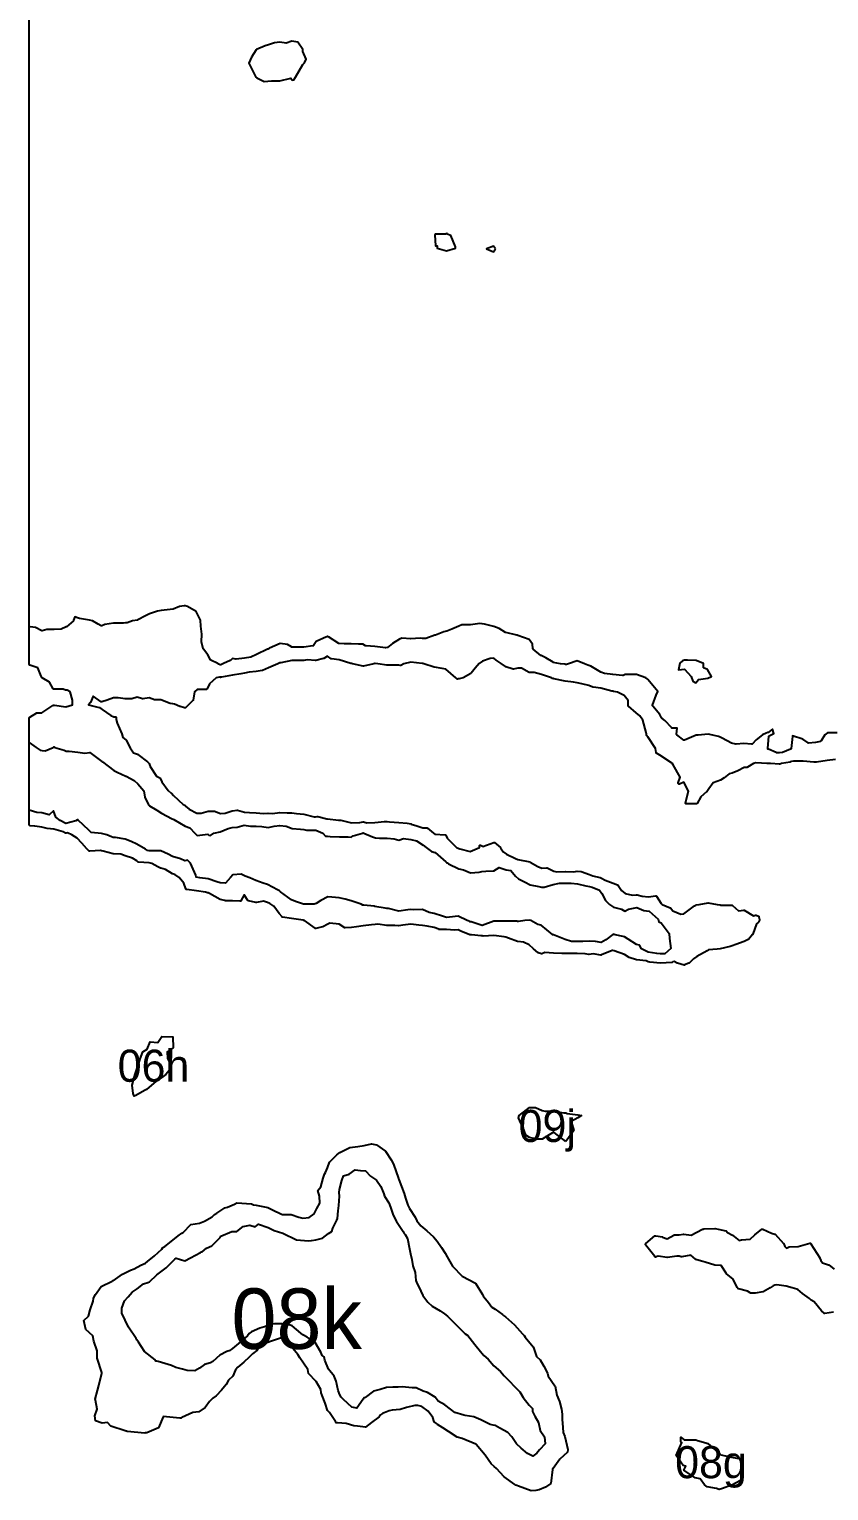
# Model space of a CAD drawing. Header units: millimetres. Extents: x 0 to 500, y 0 to 700.
# Drawn here: x 125 to 187.3, y 377 to 490.9 of the extents above; entities that cross this region are included whole.
import ezdxf
from ezdxf.enums import TextEntityAlignment as Align

# ---------------------------------------------------------------- set-up
doc = ezdxf.new("R2010")
doc.units = ezdxf.units.MM
doc.layers.add('CORTE', color=1, linetype='Continuous')
doc.layers.add('GRABADO', color=5, linetype='Continuous')

msp = doc.modelspace()

# ---------------------------------------------------------------- linework, layer by layer
at = {"layer": 'CORTE'}
for points in [[(187.81, 434.01), (187.15, 433.94), (186.33, 433.81), (186.33, 433.81), (186.22, 433.8), (186.22, 433.8), (186.13, 433.8), (186.12, 433.8), (185.28, 433.88), (184.53, 433.88), (184.38, 433.85), (184.28, 433.82), (184.28, 433.81), (184.27, 433.81), (183.6, 433.69), (183.46, 433.63), (183.45, 433.63), (183.44, 433.63), (183.44, 433.63), (183.43, 433.63), (182.74, 433.69), (182.51, 433.7), (182.51, 433.7), (182.5, 433.7), (182.49, 433.7), (182.49, 433.7), (181.59, 433.75), (181.42, 433.69), (180.94, 433.4), (180.93, 433.4), (180.93, 433.4), (180.92, 433.4), (180.91, 433.39), (180.68, 433.38), (180.2, 433.11), (180.2, 433.11), (180.19, 433.11), (179.75, 432.94), (179.75, 432.94), (179.52, 432.88), (179.12, 432.59), (178.85, 432.39), (178.84, 432.39), (178.83, 432.39), (178.83, 432.39), (178.26, 432.18), (177.94, 431.73), (177.77, 431.49), (177.77, 431.49), (177.77, 431.49), (177.76, 431.48), (177.32, 431.11), (177.02, 430.59), (177.01, 430.58), (177.01, 430.57), (177, 430.57), (176.99, 430.56), (176.98, 430.56), (176.97, 430.55), (176.97, 430.55), (176.96, 430.55), (176.18, 430.55), (176.17, 430.55), (176.17, 430.55), (176.16, 430.56), (176.15, 430.56), (176.15, 430.56), (176.14, 430.57), (176.13, 430.57), (176.13, 430.58), (176.13, 430.58), (176.12, 430.59), (176.12, 430.6), (176.12, 430.61), (176.12, 430.61), (176.11, 430.62), (176.11, 430.63), (176.12, 430.64), (176.12, 430.64), (176.34, 431.53), (175.99, 432.23), (175.65, 432.09), (175.64, 432.09), (175.63, 432.09), (175.62, 432.09), (175.61, 432.09), (175.61, 432.09), (175.6, 432.09), (175.59, 432.1), (175.58, 432.1), (175.58, 432.1), (175.57, 432.11), (175.56, 432.11), (175.56, 432.12), (175.56, 432.12), (175.55, 432.13), (175.55, 432.14), (175.55, 432.15), (175.55, 432.15), (175.54, 432.16), (175.54, 432.17), (175.54, 432.17), (175.55, 432.18), (175.55, 432.19), (175.71, 432.64), (175.15, 433.58), (175.07, 433.71), (175.07, 433.71), (175.06, 433.72), (175.06, 433.72), (175.02, 433.74), (175.02, 433.75), (174.13, 434.35), (173.87, 434.49), (173.86, 434.49), (173.86, 434.49), (173.85, 434.5), (173.84, 434.51), (173.84, 434.52), (173.84, 434.52), (173.83, 434.53), (173.83, 434.54), (173.83, 434.54), (173.79, 434.85), (173.19, 435.78), (173.12, 435.83), (173.12, 435.84), (173.11, 435.84), (173.11, 435.85), (173.1, 435.85), (173.1, 435.86), (173.1, 435.87), (173.1, 435.88), (173.09, 435.88), (173.08, 435.97), (173.05, 436.12), (172.8, 437.07), (172.57, 437.41), (172.27, 437.63), (172.27, 437.63), (171.67, 438.15), (171.66, 438.16), (171.66, 438.16), (171.65, 438.17), (171.65, 438.18), (171.65, 438.18), (171.64, 438.19), (171.64, 438.2), (171.64, 438.2), (171.64, 438.21), (171.66, 438.6), (171.34, 438.98), (170.83, 439.25), (170.51, 439.31), (170.46, 439.32), (170.38, 439.33), (170.38, 439.33), (169.53, 439.56), (168.92, 439.63), (168.92, 439.63), (168.91, 439.63), (168.91, 439.63), (168.59, 439.76), (168.05, 439.9), (167.67, 439.98), (167.4, 440.02), (166.75, 440.11), (166.75, 440.11), (165.87, 440.3), (165.82, 440.31), (165.78, 440.31), (165.77, 440.31), (165.67, 440.36), (164.89, 440.62), (164.32, 440.77), (163.98, 440.77), (163.97, 440.77), (163.96, 440.78), (163.95, 440.78), (163.95, 440.78), (163.33, 441.12), (163.06, 441.12), (162.72, 441.05), (162.72, 441.05), (162.71, 441.05), (162.7, 441.05), (162.69, 441.05), (162.11, 441.23), (162.1, 441.23), (162.09, 441.23), (162.09, 441.24), (162.09, 441.24), (161.76, 441.48), (161.37, 441.74), (161.37, 441.74), (161.18, 441.91), (160.89, 441.87), (160.31, 441.67), (160.04, 441.49), (159.73, 441.11), (159.41, 440.73), (159.4, 440.72), (159.4, 440.72), (159.39, 440.71), (158.81, 440.37), (158.8, 440.36), (158.8, 440.36), (158.79, 440.36), (158.5, 440.29), (158.49, 440.29), (158.43, 440.28), (158.36, 440.27), (158.35, 440.27), (158.35, 440.27), (158.34, 440.27), (158.33, 440.28), (158.33, 440.28), (158.32, 440.28), (158.31, 440.28), (158.31, 440.29), (158.3, 440.3), (158.3, 440.3), (158.23, 440.38), (157.46, 441.04), (157.17, 441.09), (156.56, 441.19), (156.55, 441.19), (155.74, 441.47), (155.65, 441.49), (155.64, 441.49), (155.63, 441.49), (155.61, 441.49), (154.72, 441.58), (154.17, 441.47), (153.94, 441.34), (153.94, 441.34), (153.94, 441.33), (153.93, 441.33), (153.92, 441.33), (153.91, 441.33), (153.9, 441.33), (153.78, 441.35), (153.7, 441.36), (152.86, 441.36), (152.86, 441.36), (152.16, 441.47), (151.94, 441.48), (151.94, 441.48), (151.93, 441.48), (151.93, 441.48), (151.84, 441.47), (151.03, 441.28), (151.02, 441.27), (151.01, 441.27), (151, 441.28), (150.19, 441.47), (150.09, 441.48), (150.08, 441.48), (150.07, 441.48), (150.07, 441.48), (150.06, 441.49), (150.05, 441.49), (149.14, 441.76), (148.54, 441.85), (148.53, 441.85), (148.52, 441.86), (148.51, 441.86), (148.51, 441.86), (148.23, 442.06), (147.94, 441.87), (147.93, 441.87), (147.93, 441.87), (147.92, 441.87), (147.32, 441.73), (147.32, 441.73), (147.31, 441.73), (147.31, 441.73), (146.64, 441.77), (146.39, 441.73), (146.39, 441.73), (146.38, 441.73), (145.46, 441.73), (144.6, 441.53), (144.59, 441.53), (144.58, 441.53), (144.57, 441.53), (144.54, 441.54), (144.51, 441.53), (144.36, 441.47), (143.63, 441.14), (143.16, 440.93), (143.15, 440.93), (143.14, 440.93), (143.14, 440.93), (142.68, 440.87), (142.13, 440.81), (141.77, 440.72), (141.76, 440.72), (141.49, 440.68), (140.84, 440.57), (139.98, 440.43), (139.92, 440.41), (139.92, 440.41), (139.91, 440.41), (139.9, 440.4), (139.89, 440.4), (139.89, 440.4), (139.88, 440.41), (139.87, 440.41), (139.87, 440.41), (139.82, 440.43), (139.55, 440.36), (139.03, 439.9), (138.85, 439.51), (138.84, 439.51), (138.84, 439.5), (138.84, 439.5), (138.83, 439.49), (138.83, 439.49), (138.82, 439.48), (138.81, 439.48), (138.8, 439.48), (138.8, 439.47), (138.79, 439.47), (138.78, 439.47), (138.07, 439.47), (137.88, 439.28), (137.76, 438.62), (137.76, 438.62), (137.76, 438.61), (137.75, 438.6), (137.75, 438.59), (137.75, 438.59), (137.74, 438.59), (137.31, 438.15), (137.3, 438.15), (137.16, 438.04), (137.16, 438.04), (137.15, 438.04), (137.14, 438.03), (137.14, 438.03), (137.13, 438.03), (137.12, 438.03), (137.11, 438.03), (137.1, 438.03), (137.1, 438.03), (136.75, 438.14), (136.74, 438.14), (136.32, 438.31), (136.18, 438.33), (135.99, 438.37), (135.98, 438.37), (135.97, 438.37), (135.25, 438.66), (134.77, 438.66), (134.77, 438.66), (134.76, 438.66), (134.75, 438.66), (134.33, 438.81), (133.86, 438.73), (133.85, 438.72), (133.84, 438.72), (133.84, 438.72), (133.83, 438.73), (133.82, 438.73), (133.41, 438.86), (133, 438.73), (133, 438.73), (132.99, 438.72), (132.48, 438.72), (131.92, 438.81), (131.57, 438.81), (131.07, 438.64), (130.66, 438.49), (130.65, 438.49), (130.64, 438.49), (130.64, 438.49), (130.63, 438.49), (130.62, 438.49), (130.62, 438.49), (130.61, 438.49), (130.6, 438.5), (130.6, 438.5), (130.59, 438.5), (129.97, 438.93), (129.77, 438.45), (129.77, 438.45), (129.77, 438.44), (129.77, 438.44), (129.62, 438.26), (129.72, 438.25), (129.72, 438.25), (130.46, 438.05), (130.47, 438.05), (130.48, 438.05), (130.68, 437.91), (131.36, 437.44), (131.58, 437.34), (131.7, 437.34), (131.71, 437.34), (131.71, 437.34), (131.72, 437.34), (131.73, 437.33), (131.74, 437.33), (131.75, 437.32), (131.75, 437.32), (131.76, 437.31), (131.76, 437.31), (131.77, 437.3), (131.77, 437.29), (131.77, 437.29), (131.77, 437.28), (131.77, 437.27), (131.77, 437.27), (131.77, 437.11), (131.86, 436.84), (132.21, 436.01), (132.21, 436.01), (132.29, 435.72), (132.53, 435.55), (132.53, 435.54), (132.54, 435.54), (132.55, 435.53), (132.55, 435.53), (132.55, 435.52), (132.87, 434.91), (133.11, 434.52), (133.44, 434.41), (133.44, 434.41), (133.45, 434.41), (133.46, 434.4), (134.22, 433.82), (134.22, 433.82), (134.23, 433.81), (134.32, 433.72), (134.32, 433.72), (134.32, 433.71), (134.33, 433.7), (134.33, 433.7), (134.33, 433.69), (134.41, 433.45), (134.9, 432.71), (135.18, 432.57), (135.18, 432.57), (135.19, 432.56), (135.19, 432.56), (135.2, 432.55), (135.2, 432.55), (135.21, 432.54), (135.21, 432.54), (135.33, 432.27), (135.82, 431.59), (136.06, 431.38), (136.07, 431.38), (136.24, 431.19), (136.99, 430.49), (137.11, 430.44), (137.11, 430.44), (137.12, 430.44), (137.12, 430.43), (137.13, 430.42), (137.17, 430.36), (137.45, 430.14), (138.06, 429.83), (138.4, 429.83), (138.95, 429.98), (138.96, 429.98), (138.96, 429.98), (138.97, 429.98), (139.41, 429.98), (139.42, 429.98), (139.42, 429.98), (139.43, 429.97), (139.43, 429.97), (139.91, 429.8), (140.25, 429.83), (140.8, 430), (140.81, 430), (141.19, 430.05), (141.19, 430.05), (141.2, 430.05), (141.21, 430.05), (141.21, 430.05), (141.76, 429.91), (142.15, 429.87), (142.68, 429.84), (143.25, 429.81), (143.6, 429.83), (143.6, 429.83), (143.95, 429.81), (144.52, 429.89), (144.53, 429.89), (144.53, 429.89), (145.08, 429.84), (145.46, 429.84), (145.46, 429.84), (145.81, 429.81), (146.39, 429.75), (146.4, 429.75), (147.19, 429.55), (147.3, 429.54), (147.44, 429.57), (147.45, 429.57), (147.46, 429.57), (147.46, 429.57), (147.47, 429.57), (148.17, 429.39), (148.24, 429.38), (149.08, 429.28), (149.16, 429.28), (149.26, 429.28), (149.27, 429.27), (150.09, 429.06), (150.75, 429.09), (151, 429.14), (151, 429.15), (151.01, 429.15), (151.02, 429.15), (151.02, 429.15), (151.03, 429.14), (151.29, 429.07), (151.93, 429.1), (152.68, 429.18), (152.68, 429.18), (152.87, 429.18), (152.87, 429.18), (153.07, 429.15), (153.8, 429.11), (153.8, 429.11), (154.43, 429.04), (154.44, 429.04), (154.74, 428.99), (154.74, 428.98), (155.19, 428.85), (155.66, 428.67), (155.98, 428.67), (155.99, 428.67), (156, 428.67), (156, 428.66), (156.01, 428.66), (156.02, 428.65), (156.49, 428.26), (156.6, 428.2), (157.39, 428.14), (157.39, 428.14), (157.4, 428.14), (157.41, 428.13), (157.42, 428.13), (157.42, 428.13), (157.43, 428.12), (157.44, 428.11), (157.44, 428.11), (157.45, 428.1), (157.56, 427.89), (158.27, 427.16), (158.41, 427.11), (158.41, 427.1), (158.42, 427.1), (158.46, 427.07), (158.55, 427.04), (159.34, 426.83), (160.06, 427.14), (160.06, 427.26), (160.06, 427.27), (160.06, 427.27), (160.07, 427.28), (160.07, 427.29), (160.07, 427.3), (160.07, 427.3), (160.08, 427.31), (160.08, 427.31), (160.09, 427.32), (160.1, 427.32), (160.1, 427.33), (160.11, 427.33), (160.12, 427.33), (160.13, 427.33), (160.13, 427.33), (160.14, 427.33), (160.15, 427.33), (160.15, 427.33), (160.16, 427.33), (160.31, 427.26), (160.31, 427.26), (160.34, 427.24), (161.18, 427.54), (161.19, 427.54), (161.2, 427.54), (161.21, 427.54), (161.21, 427.54), (161.22, 427.54), (161.23, 427.54), (161.24, 427.54), (161.24, 427.53), (161.25, 427.53), (161.25, 427.53), (161.7, 427.15), (161.7, 427.14), (161.7, 427.14), (161.71, 427.13), (161.91, 426.81), (162.17, 426.62), (162.88, 426.29), (163.07, 426.22), (163.19, 426.2), (163.19, 426.2), (163.87, 426.06), (163.87, 426.06), (164, 426.03), (164.01, 426.02), (164.01, 426.02), (164.02, 426.02), (164.62, 425.66), (164.92, 425.53), (165.31, 425.57), (165.31, 425.57), (165.32, 425.57), (165.33, 425.57), (165.34, 425.56), (165.34, 425.56), (165.86, 425.32), (166.1, 425.26), (166.76, 425.29), (166.76, 425.29), (167.42, 425.26), (167.68, 425.3), (167.68, 425.3), (167.69, 425.3), (167.69, 425.3), (167.97, 425.27), (167.98, 425.27), (167.98, 425.27), (168.63, 425.05), (168.64, 425.05), (168.91, 424.94), (169.45, 424.82), (169.46, 424.82), (169.57, 424.77), (169.58, 424.77), (169.85, 424.6), (170.49, 424.37), (170.83, 424.23), (170.84, 424.22), (170.84, 424.22), (170.85, 424.22), (170.85, 424.21), (170.86, 424.21), (170.86, 424.2), (171.12, 423.81), (171.43, 423.57), (171.99, 423.43), (172.31, 423.46), (172.31, 423.46), (172.33, 423.46), (172.33, 423.46), (172.34, 423.46), (172.73, 423.36), (173.24, 423.31), (173.79, 423.38), (173.8, 423.39), (173.8, 423.39), (173.81, 423.38), (173.82, 423.38), (173.82, 423.38), (173.83, 423.38), (173.84, 423.38), (173.84, 423.37), (173.85, 423.37), (173.85, 423.36), (173.86, 423.36), (173.86, 423.35), (174.23, 422.78), (174.31, 422.71), (174.91, 422.46), (174.92, 422.46), (174.93, 422.45), (174.93, 422.45), (174.94, 422.44), (174.94, 422.44), (175.14, 422.21), (175.75, 421.95), (175.99, 421.99), (176.83, 422.61), (176.83, 422.61), (176.91, 422.67), (176.91, 422.67), (176.94, 422.69), (176.95, 422.69), (176.95, 422.69), (176.96, 422.69), (176.96, 422.69), (177.17, 422.72), (177.87, 422.84), (177.87, 422.84), (177.88, 422.84), (177.89, 422.84), (178.58, 422.72), (178.79, 422.69), (178.79, 422.69), (178.8, 422.69), (178.81, 422.69), (178.84, 422.67), (178.88, 422.65), (179.73, 422.65), (179.74, 422.65), (179.75, 422.65), (179.75, 422.65), (179.76, 422.65), (179.77, 422.64), (179.77, 422.64), (179.78, 422.63), (180.25, 422.21), (180.65, 422.27), (180.65, 422.27), (180.66, 422.27), (180.67, 422.27), (180.68, 422.27), (180.68, 422.27), (180.69, 422.26), (180.69, 422.26), (181.41, 421.83), (181.56, 421.88), (181.56, 421.89), (181.57, 421.89), (181.58, 421.89), (181.58, 421.89), (181.59, 421.89), (181.6, 421.89), (181.6, 421.89), (181.61, 421.88), (181.79, 421.81), (181.79, 421.81), (181.8, 421.81), (181.8, 421.8), (181.81, 421.8), (181.82, 421.79), (181.82, 421.78), (181.82, 421.78), (181.83, 421.77), (181.83, 421.76), (181.89, 421.55), (181.89, 421.55), (181.89, 421.54), (181.89, 421.53), (181.89, 421.53), (181.89, 421.52), (181.89, 421.51), (181.88, 421.5), (181.88, 421.5), (181.79, 421.33), (181.78, 421.32), (181.78, 421.32), (181.77, 421.31), (181.77, 421.31), (181.65, 421.21), (181.36, 420.4), (181.35, 420.39), (181.35, 420.38), (181.35, 420.38), (181.34, 420.38), (181.03, 419.99), (181.02, 419.99), (181.02, 419.99), (181.01, 419.98), (181.01, 419.98), (180.69, 419.83), (180.68, 419.82), (180.05, 419.6), (179.76, 419.49), (179.59, 419.43), (179.59, 419.43), (178.82, 419.26), (178.81, 419.26), (178.58, 419.24), (177.92, 419.19), (177.91, 419.19), (177.8, 419.11), (177.8, 419.11), (176.99, 418.67), (176.73, 418.47), (176.39, 418.14), (176.39, 418.14), (176.38, 418.13), (176.37, 418.13), (176.05, 418), (176.05, 417.99), (176.04, 417.99), (176.04, 417.99), (176.02, 417.99), (176.02, 417.99), (176.01, 417.99), (176.01, 417.99), (175.5, 418.13), (175.49, 418.13), (175.48, 418.13), (175.48, 418.13), (175.23, 418.28), (175.14, 418.24), (175.09, 418.2), (175.09, 418.2), (175.09, 418.2), (175.08, 418.19), (175.07, 418.19), (175.07, 418.19), (175.06, 418.19), (175.05, 418.19), (174.18, 418.13), (174.17, 418.13), (174.16, 418.13), (173.33, 418.23), (173.33, 418.23), (173.23, 418.25), (173.23, 418.25), (173.22, 418.25), (173.22, 418.25), (173.05, 418.33), (172.31, 418.4), (172.31, 418.4), (172.3, 418.4), (171.73, 418.57), (171.73, 418.57), (171.72, 418.57), (171.72, 418.57), (171.36, 418.81), (170.56, 419.1), (170.45, 419.13), (170.4, 419.14), (169.57, 418.78), (169.56, 418.78), (169.56, 418.77), (169.55, 418.77), (169.55, 418.77), (169.54, 418.77), (169.53, 418.77), (168.92, 418.86), (168.62, 418.82), (168.62, 418.82), (168.61, 418.82), (168.6, 418.82), (168.3, 418.87), (167.69, 418.9), (166.48, 418.9), (165.83, 418.93), (165.15, 418.96), (164.93, 418.88), (164.92, 418.88), (164.92, 418.88), (164.91, 418.88), (164.9, 418.88), (164.89, 418.88), (164.89, 418.88), (164.65, 418.95), (164.64, 418.95), (164.63, 418.96), (164.63, 418.96), (164.62, 418.96), (164.62, 418.97), (164.29, 419.26), (163.94, 419.58), (163.49, 419.78), (163.05, 419.84), (163.04, 419.84), (163.03, 419.84), (162.32, 420.1), (162.11, 420.16), (162.11, 420.16), (161.99, 420.2), (161.2, 420.3), (160.36, 420.25), (160.36, 420.25), (160.35, 420.25), (160.27, 420.26), (160.2, 420.26), (160.2, 420.26), (159.46, 420.35), (159.34, 420.36), (159.34, 420.36), (159.33, 420.36), (159.32, 420.36), (158.63, 420.63), (158.63, 420.63), (158.41, 420.73), (158.13, 420.7), (158.12, 420.7), (157.49, 420.77), (156.92, 420.77), (156.91, 420.77), (156.9, 420.78), (156.55, 420.92), (155.99, 421.03), (155.64, 421.08), (155.34, 421.1), (154.72, 421.17), (154.1, 421.1), (153.8, 421.05), (153.8, 421.05), (153.79, 421.05), (153.79, 421.05), (153.48, 421.08), (152.86, 421.08), (152.86, 421.08), (152.16, 421.19), (151.95, 421.15), (151.95, 421.15), (151.67, 421.13), (151.02, 421.04), (150.5, 420.97), (150.09, 420.92), (150.09, 420.92), (149.61, 420.89), (149.61, 420.89), (149.6, 420.89), (149.6, 420.89), (149.59, 420.89), (149.57, 420.9), (149.57, 420.9), (149.13, 421.18), (148.41, 421.26), (148.27, 421.19), (147.86, 420.98), (147.85, 420.98), (147.85, 420.98), (147.32, 420.85), (147.31, 420.85), (147.31, 420.85), (147.31, 420.85), (147.3, 420.85), (147.29, 420.85), (147.29, 420.85), (147.28, 420.85), (147.27, 420.86), (147.27, 420.86), (146.43, 421.46), (146.38, 421.47), (146.38, 421.47), (146.37, 421.47), (146.37, 421.47), (146.36, 421.48), (146.35, 421.48), (146.34, 421.48), (145.44, 421.62), (144.73, 421.72), (144.72, 421.73), (144.71, 421.73), (144.71, 421.73), (144.7, 421.74), (144.7, 421.74), (144.69, 421.75), (144.47, 422.01), (144.47, 422.01), (144.04, 422.59), (143.73, 422.78), (143.57, 422.87), (143.25, 422.98), (142.69, 422.87), (142.68, 422.87), (142.68, 422.87), (142.67, 422.87), (142.66, 422.87), (142.08, 422.99), (142.07, 422.99), (142.07, 422.99), (142.06, 423), (142.05, 423), (142.05, 423), (142.04, 423.01), (142.04, 423.02), (142.03, 423.02), (141.75, 423.47), (141.49, 423), (141.49, 422.99), (141.48, 422.99), (141.48, 422.98), (141.47, 422.98), (141.47, 422.97), (141.46, 422.97), (141.45, 422.96), (141.44, 422.96), (141.43, 422.96), (141.43, 422.96), (141.42, 422.96), (140.82, 423), (140.26, 423), (140.25, 423.01), (140.24, 423.01), (139.88, 423.11), (139.87, 423.11), (139.86, 423.11), (139.04, 423.57), (138.95, 423.61), (138.9, 423.62), (138.89, 423.62), (138.72, 423.68), (138.03, 423.78), (137.27, 423.88), (137.25, 423.88), (137.24, 423.89), (137.23, 423.89), (137.23, 423.9), (137.22, 423.9), (137.22, 423.91), (137.21, 423.91), (137.21, 423.92), (137.21, 423.92), (137.05, 424.37), (136.68, 424.81), (136.35, 425.04), (136.16, 425.11), (136.16, 425.11), (136.15, 425.11), (135.62, 425.45), (135.25, 425.53), (135.24, 425.53), (135.23, 425.54), (135.01, 425.65), (134.54, 425.91), (134.33, 425.95), (133.5, 426.02), (133.49, 426.02), (133.49, 426.02), (133.48, 426.02), (133.47, 426.03), (133.46, 426.03), (133.37, 426.1), (133.05, 426.31), (132.46, 426.49), (132.46, 426.49), (132.14, 426.62), (131.55, 426.67), (131.55, 426.67), (131.54, 426.67), (130.75, 426.86), (130.62, 426.9), (130.54, 426.91), (129.71, 426.86), (129.7, 426.86), (129.7, 426.86), (129.69, 426.86), (129.68, 426.86), (129.67, 426.86), (129.67, 426.87), (129.66, 426.87), (129.66, 426.87), (129.48, 427.04), (129.48, 427.04), (129.1, 427.5), (128.73, 427.88), (128.31, 428.14), (127.99, 428.29), (127.87, 428.26), (127.87, 428.26), (127.86, 428.26), (127.85, 428.26), (127.84, 428.26), (127.83, 428.26), (127.82, 428.26), (127.82, 428.26), (127.64, 428.36), (126.91, 428.58), (126.4, 428.62), (126.4, 428.62), (126.39, 428.62), (125.99, 428.74), (125.43, 428.8), (125.06, 428.85), (125.06, 428.85), (125.05, 428.86), (125.04, 428.86), (125.04, 428.86), (125.03, 428.86), (125.03, 428.87), (125.02, 428.87), (125.02, 428.88), (125.01, 428.89), (125.01, 428.89), (125.01, 428.9), (125, 428.91), (125, 428.91), (125, 428.92), (125, 428.92), (125, 430.04), (125, 432.56), (125, 434.22), (125, 435.76), (125, 436.13), (125, 436.26), (125, 436.5), (125, 437.13), (125, 437.24), (125, 437.24), (125, 437.25), (125, 437.26), (125, 437.26), (125.01, 437.27), (125.01, 437.28), (125.01, 437.28), (125.02, 437.29), (125.03, 437.29), (125.03, 437.3), (125.04, 437.3), (125.58, 437.63), (125.58, 437.63), (125.59, 437.63), (125.6, 437.63), (125.61, 437.64), (125.98, 437.64), (126.83, 438.2), (126.83, 438.2), (126.84, 438.21), (126.9, 438.23), (126.91, 438.23), (126.95, 438.24), (126.95, 438.24), (126.96, 438.24), (126.97, 438.24), (126.97, 438.24), (127.85, 438.11), (128.36, 438.26), (128.36, 438.62), (128.18, 439.27), (127.96, 439.4), (127.85, 439.4), (127.85, 439.4), (127.84, 439.4), (127.83, 439.4), (127.83, 439.4), (127.65, 439.48), (126.93, 439.48), (126.92, 439.48), (126.91, 439.48), (126.91, 439.48), (126.9, 439.48), (126.89, 439.48), (126.89, 439.49), (126.88, 439.49), (126.88, 439.5), (126.87, 439.5), (126.86, 439.51), (126.86, 439.51), (126.58, 440.03), (126.01, 440.37), (126, 440.37), (126, 440.38), (125.99, 440.38), (125.99, 440.39), (125.98, 440.39), (125.98, 440.4), (125.93, 440.49), (125.66, 441.14), (125.05, 441.35), (125.04, 441.36), (125.03, 441.36), (125.03, 441.37), (125.02, 441.37), (125.01, 441.38), (125.01, 441.38), (125.01, 441.39), (125, 441.4), (125, 441.4), (125, 441.41), (125, 441.42), (125, 441.42), (125, 441.55), (125, 442.72), (125, 443.77), (125, 450.97), (125, 455.8), (125, 457.03), (125, 460.18), (125, 464.5), (125, 469.27), (125, 470.79), (125, 475.99), (125, 475.99), (125, 475.99), (125, 476.39), (125, 479.76), (125, 481.24), (125, 481.99), (125, 482.73), (125, 483.47), (125, 484.1), (125, 484.83), (125, 487.33), (125, 488.05), (125, 489.3), (125, 489.93), (125, 490.63), (125, 491.33)], [(187.65, 390.96), (186.96, 390.86), (186.96, 390.86), (186.95, 390.86), (186.94, 390.86), (186.94, 390.86), (186.93, 390.86), (186.92, 390.87), (186.92, 390.87), (186.91, 390.87), (186.91, 390.88), (186.7, 391.06), (186.7, 391.07), (186.13, 391.75), (185.91, 391.89), (185.9, 391.89), (185.9, 391.89), (185.78, 392.01), (185.22, 392.42), (185.22, 392.42), (184.86, 392.71), (184.79, 392.74), (184.43, 392.84), (183.96, 392.98), (183.24, 393.08), (183.07, 393.06), (182.95, 393.01), (182.71, 392.85), (182.71, 392.85), (182.16, 392.53), (182.15, 392.53), (182.15, 392.53), (182.14, 392.53), (182.13, 392.53), (181.55, 392.43), (181.55, 392.43), (181.54, 392.43), (181.19, 392.44), (181.18, 392.44), (181.18, 392.44), (181.17, 392.45), (181.17, 392.45), (181.16, 392.45), (180.95, 392.59), (180.25, 392.78), (180.24, 392.78), (180.23, 392.78), (180.23, 392.78), (180.22, 392.79), (180.22, 392.79), (180.21, 392.8), (180.15, 392.87), (180.15, 392.87), (180.15, 392.88), (179.82, 393.52), (179.29, 393.97), (179.29, 393.98), (179.28, 393.98), (179.28, 393.98), (179.28, 393.99), (178.9, 394.59), (178.41, 394.61), (178.41, 394.62), (178.4, 394.62), (178.39, 394.62), (177.65, 394.85), (177.65, 394.85), (177.65, 394.85), (177.47, 394.91), (177.36, 394.93), (177.36, 394.93), (176.91, 395.07), (176.91, 395.07), (176.9, 395.07), (176.9, 395.07), (176.89, 395.08), (176.89, 395.08), (176.54, 395.4), (175.82, 395.27), (175.81, 395.27), (175.81, 395.27), (175.8, 395.27), (175.8, 395.27), (175.79, 395.27), (175.63, 395.32), (175.43, 395.32), (174.72, 395.21), (174.71, 395.21), (174.7, 395.21), (174.7, 395.21), (174, 395.32), (173.8, 395.26), (173.8, 395.25), (173.79, 395.25), (173.78, 395.25), (173.78, 395.25), (173.77, 395.26), (173.76, 395.26), (173.75, 395.26), (173.75, 395.26), (173.74, 395.27), (173.73, 395.27), (173.73, 395.28), (173.72, 395.28), (173.01, 396.21), (173.01, 396.21), (173.01, 396.22), (173, 396.23), (173, 396.23), (173, 396.24), (173, 396.24), (173, 396.26), (173, 396.27), (173.01, 396.28), (173.01, 396.28), (173.01, 396.29), (173.02, 396.3), (173.02, 396.3), (173.03, 396.31), (173.74, 396.89), (173.74, 396.9), (173.75, 396.9), (173.75, 396.9), (173.76, 396.9), (173.77, 396.9), (173.78, 396.91), (173.78, 396.91), (173.79, 396.91), (173.8, 396.91), (174.32, 396.81), (174.33, 396.8), (174.33, 396.8), (174.7, 396.67), (175.21, 396.96), (175.22, 396.96), (175.22, 396.96), (175.23, 396.97), (175.24, 396.97), (175.24, 396.97), (175.63, 396.97), (175.96, 397.03), (175.96, 397.03), (175.97, 397.03), (175.97, 397.03), (175.98, 397.03), (176.55, 396.95), (177.45, 397.42), (177.45, 397.42), (177.45, 397.42), (177.46, 397.43), (177.47, 397.43), (177.47, 397.43), (177.48, 397.43), (177.48, 397.43), (177.54, 397.44), (178.41, 397.48), (178.42, 397.48), (178.43, 397.47), (178.65, 397.43), (179.25, 397.3), (179.25, 397.3), (179.26, 397.29), (179.27, 397.29), (179.27, 397.29), (179.28, 397.28), (179.28, 397.28), (179.39, 397.16), (179.79, 396.94), (179.79, 396.94), (180.29, 396.54), (180.47, 396.58), (180.47, 396.58), (181.16, 396.63), (181.51, 396.98), (181.51, 396.98), (182.07, 397.42), (182.08, 397.42), (182.09, 397.43), (182.09, 397.43), (182.1, 397.43), (182.11, 397.43), (182.12, 397.43), (182.12, 397.43), (182.13, 397.43), (182.14, 397.43), (182.15, 397.43), (182.15, 397.43), (182.81, 397.11), (183.07, 397.04), (183.08, 397.04), (183.08, 397.04), (183.08, 397.04), (183.09, 397.03), (183.1, 397.03), (183.1, 397.02), (183.76, 396.3), (183.77, 396.3), (183.77, 396.29), (183.77, 396.28), (183.78, 396.28), (183.86, 396.07), (183.99, 395.94), (184.18, 396.04), (184.18, 396.04), (184.19, 396.04), (184.2, 396.04), (184.2, 396.04), (184.89, 396.08), (185.81, 396.32), (185.81, 396.32), (185.82, 396.32), (185.83, 396.32), (185.83, 396.32), (185.84, 396.32), (185.85, 396.32), (185.86, 396.31), (185.87, 396.31), (185.87, 396.3), (185.88, 396.3), (185.88, 396.29), (185.89, 396.29), (186.57, 395.18), (186.57, 395.17), (186.65, 394.98), (186.8, 394.79), (187.25, 394.65), (187.25, 394.64), (187.26, 394.64), (187.27, 394.63), (187.7, 394.3)]]:
    msp.add_lwpolyline(points, dxfattribs=at)
for points in [[(135.63, 409.46), (135.32, 409.24), (134.86, 408.91), (134.33, 408.47), (134.14, 408.31), (133.97, 408.23), (133.31, 407.82), (133.18, 407.77), (133.09, 407.98), (133.03, 408.64), (133.18, 409.24), (133.27, 409.58), (133.43, 410.05), (133.5, 410.24), (133.65, 410.68), (133.85, 411.24), (134.18, 411.44), (134.43, 412.01), (135.01, 411.96), (135.33, 412.42), (136.19, 412.41), (136.2, 411.55), (135.74, 411.23), (135.78, 410.72), (135.89, 410.48), (135.91, 409.79), (135.63, 409.46)], [(166.79, 404.26), (165.9, 404.94), (165.84, 405), (165.83, 404.98), (164.95, 404.42), (164.51, 404.42), (163.97, 404.55), (163.67, 404.75), (163.54, 405.1), (163.12, 406.08), (163.15, 406.28), (163.97, 406.91), (164.44, 406.91), (164.95, 406.66), (165.19, 406.62), (165.86, 406.62), (166.64, 406.48), (166.79, 406.47), (166.9, 406.44), (167.72, 406.33), (168.02, 406.28), (167.74, 406.08), (167.2, 405.8), (167.41, 405.11), (166.79, 404.26)], [(165.62, 377.61), (165.21, 377.32), (164.73, 377.11), (164.47, 377.07), (164.09, 377.04), (163.1, 377.39), (162.97, 377.44), (162.91, 377.47), (162.82, 377.54), (161.98, 378.13), (161.4, 378.78), (161.22, 378.94), (160.99, 379.14), (160.5, 379.82), (159.8, 380.65), (159.8, 380.66), (159.78, 380.66), (158.71, 381.11), (158.34, 381.21), (157.66, 381.66), (157.22, 381.95), (156.81, 382.2), (156.71, 382.29), (156.54, 382.4), (156.43, 382.74), (156.08, 383.25), (155.57, 383.6), (155.28, 383.69), (155.04, 383.69), (154.38, 383.53), (153.9, 383.37), (153.27, 383.32), (153.04, 383.26), (152.52, 383.07), (152.37, 382.97), (152.26, 382.8), (151.65, 382.37), (151.18, 381.99), (150.57, 382.07), (150.28, 382.1), (149.69, 382.28), (149, 382.34), (148.92, 382.33), (148.86, 382.45), (148.38, 383.15), (148.24, 383.29), (148.06, 383.86), (147.82, 384.46), (147.75, 384.66), (147.71, 384.92), (147.36, 385.55), (146.75, 386.17), (146.7, 386.48), (146.36, 386.98), (146.07, 387.4), (145.92, 387.66), (145.39, 388.28), (144.78, 388.89), (144.56, 388.93), (143.94, 388.73), (143.44, 388.53), (142.99, 388.41), (142.74, 387.96), (142.4, 387.7), (142.14, 387.44), (141.71, 387.07), (141.24, 386.66), (141.06, 386.45), (140.86, 385.97), (140.53, 385.65), (140.34, 385.32), (139.98, 384.88), (139.55, 384.45), (139.29, 384.25), (139.05, 384), (138.7, 383.54), (138.22, 383.18), (137.75, 383.13), (136.89, 382.76), (136.83, 382.69), (136.74, 382.7), (135.44, 382.82), (135.43, 382.81), (135.06, 381.94), (134.17, 381.56), (134.08, 381.55), (134.06, 381.55), (134.01, 381.54), (132.62, 381.66), (132.58, 381.68), (132.56, 381.68), (132.47, 381.72), (131.36, 382.08), (131.09, 382.36), (130.67, 382.32), (130.16, 382.49), (130.12, 382.88), (130.3, 383.41), (130.15, 384.1), (130.14, 384.17), (130.31, 384.85), (130.41, 385.23), (130.65, 386.2), (130.66, 386.24), (130.66, 386.25), (130.28, 387.38), (130.28, 387.7), (130.28, 387.94), (130.03, 388.69), (129.95, 389.12), (129.41, 389.61), (129.26, 390.3), (129.62, 390.65), (129.74, 391.14), (129.98, 391.82), (130.01, 392.03), (130.05, 392.16), (130.16, 392.32), (130.61, 392.95), (131.47, 393.37), (131.51, 393.41), (131.55, 393.4), (131.55, 393.4), (132.27, 393.92), (132.88, 394.23), (133.18, 394.34), (133.68, 394.61), (134.06, 394.76), (134.22, 394.91), (134.76, 395.34), (135.34, 395.86), (135.41, 395.99), (135.55, 396.08), (136.18, 396.56), (136.6, 396.89), (136.89, 397.11), (136.93, 397.13), (136.98, 397.16), (137.6, 397.78), (138.27, 397.88), (138.64, 398.05), (139.25, 398.38), (139.42, 398.55), (139.61, 398.67), (140.23, 399.08), (140.44, 399.14), (140.98, 399.36), (141.18, 399.46), (142.3, 399.39), (142.47, 399.32), (142.67, 399.3), (143.59, 399.1), (143.95, 398.93), (144.65, 398.58), (144.72, 398.56), (145.39, 398.56), (145.99, 398.35), (146.32, 398.27), (146.8, 398.34), (147.19, 398.62), (147.39, 399.04), (147.64, 399.44), (147.61, 399.99), (147.49, 400.44), (147.7, 400.71), (147.9, 401.38), (148.01, 401.7), (148.07, 401.83), (148.22, 402.21), (148.4, 402.64), (148.96, 403.21), (149.08, 403.31), (149.18, 403.38), (149.62, 403.61), (149.96, 403.77), (150.6, 403.85), (151.1, 403.95), (151.67, 404.07), (152.06, 403.99), (152.75, 403.5), (153.19, 402.82), (153.36, 402.49), (153.76, 401.36), (153.77, 401.33), (153.78, 401.32), (153.78, 401.3), (154.21, 400.19), (154.32, 399.84), (154.5, 399.28), (154.61, 399.04), (155.05, 398.36), (155.2, 398.06), (155.51, 397.68), (155.96, 397.28), (156.49, 396.81), (156.77, 396.49), (157.1, 395.98), (157.41, 395.56), (157.54, 395.27), (157.96, 394.54), (158.73, 393.77), (158.73, 393.76), (158.73, 393.76), (159.77, 393.22), (160.3, 392.32), (160.36, 392.22), (160.4, 392.16), (160.76, 391.72), (161.04, 391.35), (161.3, 391.18), (161.85, 390.78), (161.95, 390.7), (162.09, 390.59), (162.79, 389.96), (163.42, 389.26), (163.56, 389.14), (163.63, 389.01), (164.24, 388.25), (164.27, 388.2), (164.52, 387.5), (164.79, 387.23), (165.09, 386.75), (165.36, 386.19), (165.43, 385.98), (165.95, 385.22), (165.96, 385.19), (166.09, 384.48), (166.31, 383.99), (166.45, 383.39), (166.5, 383), (166.52, 382.61), (166.55, 381.97), (166.59, 381.57), (166.72, 381.26), (166.95, 380.26), (166.92, 380.06), (166.32, 379.51), (165.8, 378.78), (165.77, 378.75), (165.76, 378.74), (165.76, 378.7), (165.62, 377.61)], [(178.86, 379.85), (179.69, 379.67), (180.4, 379.52), (180.57, 378.68), (180.4, 377.84), (179.73, 377.49), (179.7, 377.49), (179, 377.23), (178.75, 377.15), (178.52, 377.23), (177.8, 377.36), (177.59, 377.51), (177.25, 377.97), (176.87, 378.04), (175.99, 378.65), (176.15, 378.97), (175.93, 379.02), (175.4, 379.78), (175.83, 380.81), (175.76, 380.86), (175.76, 381.22), (176.01, 381.02), (176.02, 381.01), (176.91, 381.01), (177.06, 380.97), (177.69, 380.78), (177.86, 380.73), (178.66, 380.01), (178.8, 379.93), (178.85, 379.86), (178.86, 379.85)]]:
    msp.add_lwpolyline(points, close=True, dxfattribs=at)
at = {"layer": 'GRABADO'}
msp.add_lwpolyline([(187.93, 436.08), (187.17, 436.08), (186.98, 435.93), (186.68, 435.45), (186.68, 435.45), (186.68, 435.45), (186.67, 435.44), (186.66, 435.43), (186.66, 435.43), (186.65, 435.43), (186.64, 435.43), (186.64, 435.42), (186.23, 435.34), (186.23, 435.34), (185.7, 435.29), (185.69, 435.29), (185.67, 435.29), (185.67, 435.29), (185.66, 435.3), (185.66, 435.3), (185.25, 435.58), (184.45, 435.85), (184.44, 435.81), (184.35, 434.86), (184.35, 434.86), (184.35, 434.85), (184.34, 434.85), (184.34, 434.84), (184.34, 434.83), (184.33, 434.82), (184.32, 434.81), (184.31, 434.81), (184.31, 434.81), (184.3, 434.8), (183.66, 434.56), (183.65, 434.56), (183.65, 434.56), (183.45, 434.52), (183.44, 434.52), (183.43, 434.52), (183.21, 434.53), (183.2, 434.53), (183.2, 434.53), (183.19, 434.54), (183.18, 434.54), (182.57, 434.8), (182.56, 434.81), (182.56, 434.81), (182.55, 434.82), (182.54, 434.82), (182.54, 434.83), (182.53, 434.83), (182.53, 434.84), (182.53, 434.85), (182.52, 434.85), (182.52, 434.86), (182.52, 434.87), (182.52, 434.87), (182.52, 434.88), (182.61, 435.79), (182.61, 435.79), (182.61, 435.8), (182.61, 435.81), (182.61, 435.82), (182.62, 435.82), (182.62, 435.83), (182.63, 435.83), (182.63, 435.84), (182.64, 435.84), (182.64, 435.84), (182.99, 436.02), (182.9, 436.37), (182.55, 436.11), (182.55, 436.11), (182.54, 436.1), (182.53, 436.1), (182.53, 436.1), (182.4, 436.07), (182.12, 435.92), (181.63, 435.53), (181.31, 435.21), (181.31, 435.2), (181.3, 435.2), (181.29, 435.2), (181.29, 435.19), (181.27, 435.19), (181.26, 435.19), (181.25, 435.19), (180.66, 435.25), (180.06, 435.19), (180.05, 435.19), (180.04, 435.19), (179.71, 435.28), (179.7, 435.28), (179.7, 435.28), (178.98, 435.66), (178.77, 435.76), (178.77, 435.76), (178.69, 435.81), (178.25, 435.91), (177.87, 435.99), (177.1, 435.91), (176.97, 435.9), (176.96, 435.9), (176.96, 435.9), (176.05, 435.51), (176.05, 435.5), (176.04, 435.5), (176.03, 435.5), (176.03, 435.5), (176.02, 435.5), (176.01, 435.5), (176, 435.5), (176, 435.51), (175.99, 435.51), (175.99, 435.51), (175.98, 435.51), (175.45, 435.93), (175.44, 435.93), (175.44, 435.94), (175.43, 435.94), (175.43, 435.95), (175.43, 435.96), (175.42, 435.96), (175.42, 435.97), (175.42, 435.98), (175.42, 435.99), (175.42, 435.99), (175.46, 436.45), (175.09, 436.45), (175.08, 436.45), (175.08, 436.45), (175.07, 436.45), (175.06, 436.45), (175.06, 436.46), (175.05, 436.46), (175.04, 436.47), (174.5, 437.04), (174.28, 437.23), (174.27, 437.23), (174.27, 437.23), (174.27, 437.24), (174.26, 437.24), (174.11, 437.51), (173.56, 438.16), (173.56, 438.17), (173.56, 438.17), (173.55, 438.18), (173.55, 438.19), (173.55, 438.19), (173.55, 438.2), (173.55, 438.21), (173.55, 438.21), (173.55, 438.22), (173.55, 438.23), (173.55, 438.23), (173.83, 439.03), (173.84, 439.03), (173.95, 439.31), (173.19, 440.23), (173.18, 440.23), (173.13, 440.3), (173.03, 440.36), (172.31, 440.64), (171.63, 440.64), (171.41, 440.64), (171.26, 440.56), (171.25, 440.56), (171.25, 440.56), (171.24, 440.56), (171.23, 440.56), (171.23, 440.56), (171.22, 440.56), (170.46, 440.62), (170.46, 440.62), (169.82, 440.7), (169.81, 440.7), (169.8, 440.7), (169.8, 440.7), (169.51, 440.82), (169.51, 440.82), (168.75, 441.28), (168.59, 441.34), (168.5, 441.36), (168.5, 441.36), (168.5, 441.36), (168.25, 441.47), (167.69, 441.7), (167, 441.47), (166.84, 441.41), (166.83, 441.41), (166.82, 441.41), (166.82, 441.41), (166.81, 441.41), (166.76, 441.41), (166.76, 441.41), (166.71, 441.42), (166.71, 441.42), (166.39, 441.47), (165.82, 441.57), (165.81, 441.57), (165.81, 441.58), (165.8, 441.58), (165.8, 441.58), (165.24, 441.92), (164.87, 442.1), (164.87, 442.11), (164.86, 442.11), (164.25, 442.6), (164.25, 442.6), (164.25, 442.61), (164.24, 442.61), (164.24, 442.62), (164.24, 442.62), (164.23, 442.63), (164.23, 442.64), (164.23, 442.64), (164.23, 442.65), (164.21, 442.99), (163.94, 443.36), (163.06, 443.66), (163.05, 443.66), (163.04, 443.67), (163.04, 443.67), (163.04, 443.67), (163.03, 443.68), (162.99, 443.69), (162.11, 443.91), (162.1, 443.91), (162.1, 443.91), (162.09, 443.91), (161.61, 444.22), (161.18, 444.36), (160.47, 444.55), (160.27, 444.57), (160.27, 444.57), (160.1, 444.6), (159.36, 444.5), (159.35, 444.5), (158.69, 444.5), (158.45, 444.4), (157.92, 444.17), (157.52, 444), (157.52, 444), (157.51, 444), (157.29, 443.96), (156.64, 443.7), (156.64, 443.7), (156.6, 443.68), (155.89, 443.42), (155.89, 443.42), (155.88, 443.42), (155.88, 443.42), (155.87, 443.42), (155.64, 443.42), (155.64, 443.42), (155.44, 443.45), (154.72, 443.41), (154.72, 443.41), (154.01, 443.45), (153.83, 443.37), (153.29, 443.05), (152.91, 442.73), (152.91, 442.73), (152.9, 442.73), (152.9, 442.72), (152.89, 442.72), (152.88, 442.72), (152.87, 442.72), (152.76, 442.71), (152.75, 442.71), (152.75, 442.71), (151.93, 442.82), (151.24, 442.85), (151.23, 442.85), (151.22, 442.85), (151.21, 442.86), (151.2, 442.86), (150.99, 443), (150.68, 442.98), (150.68, 442.98), (150.08, 443.02), (149.52, 443.02), (149.15, 443.04), (149.15, 443.04), (149.14, 443.04), (149.13, 443.04), (149.13, 443.05), (149.12, 443.05), (148.31, 443.56), (148.23, 443.61), (148.16, 443.57), (148.16, 443.57), (147.36, 443.21), (147.14, 442.88), (147.14, 442.88), (147.13, 442.87), (147.13, 442.87), (147.12, 442.87), (147.11, 442.86), (147.11, 442.86), (147.1, 442.86), (147.09, 442.85), (146.39, 442.75), (146.39, 442.75), (146.38, 442.75), (145.59, 442.75), (145.59, 442.75), (145.45, 442.76), (145.44, 442.76), (145.43, 442.76), (145.43, 442.76), (145.42, 442.77), (145.42, 442.77), (145.11, 442.97), (144.54, 443.05), (143.72, 442.68), (143.65, 442.63), (143.64, 442.63), (143.63, 442.62), (143.63, 442.62), (143.62, 442.62), (143.6, 442.61), (143.55, 442.59), (142.71, 442.19), (142.27, 441.99), (142.27, 441.99), (142.26, 441.99), (141.76, 441.9), (141.76, 441.9), (141.12, 441.82), (141.12, 441.82), (141.11, 441.82), (141.1, 441.82), (140.84, 441.88), (140.68, 441.72), (140.67, 441.72), (140.66, 441.71), (140.66, 441.71), (140.13, 441.48), (140.13, 441.48), (139.92, 441.39), (139.92, 441.39), (139.91, 441.39), (139.9, 441.39), (139.9, 441.39), (139.89, 441.39), (139.87, 441.39), (139.87, 441.39), (139.69, 441.47), (139.68, 441.48), (139.15, 441.74), (139.15, 441.74), (139.14, 441.74), (139.13, 441.75), (139.13, 441.75), (139.13, 441.76), (139.12, 441.76), (138.91, 442.16), (138.57, 442.61), (138.57, 442.61), (138.57, 442.62), (138.57, 442.63), (138.56, 442.63), (138.41, 443.16), (138.41, 443.16), (138.41, 443.17), (138.41, 443.18), (138.44, 443.76), (138.36, 444.4), (138.33, 444.86), (138.21, 445.13), (137.99, 445.53), (137.33, 445.92), (137.15, 445.97), (137.12, 445.97), (137.08, 445.97), (136.71, 445.92), (136.22, 445.72), (136.21, 445.72), (136.2, 445.72), (136.2, 445.72), (135.5, 445.65), (135.28, 445.6), (135.28, 445.6), (134.99, 445.57), (134.37, 445.35), (134.06, 445.19), (133.45, 444.88), (133.44, 444.88), (133.43, 444.87), (133.43, 444.87), (133.04, 444.81), (132.63, 444.66), (132.62, 444.66), (132.5, 444.64), (132.34, 444.62), (132.34, 444.62), (131.57, 444.62), (130.9, 444.51), (130.66, 444.41), (130.65, 444.41), (130.65, 444.41), (130.64, 444.41), (130.63, 444.41), (130.62, 444.41), (130.61, 444.41), (130.61, 444.41), (130.6, 444.41), (130.6, 444.42), (130.37, 444.55), (129.94, 444.81), (129.69, 444.85), (128.91, 444.98), (128.91, 444.98), (128.76, 445.03), (128.76, 445.03), (128.55, 445.11), (128.45, 444.85), (128.45, 444.85), (128.45, 444.84), (128.44, 444.83), (128.44, 444.83), (128.44, 444.82), (127.9, 444.34), (127.9, 444.34), (127.89, 444.34), (127.89, 444.33), (127.88, 444.33), (127.48, 444.17), (127.47, 444.17), (126.93, 444.13), (126.37, 444.13), (126.02, 444.04), (126.01, 444.03), (126, 444.03), (126, 444.03), (125.99, 444.03), (125.98, 444.04), (125.97, 444.04), (125.97, 444.04), (125.49, 444.28), (125.07, 444.33), (125.06, 444.33), (125.05, 444.33), (125.04, 444.33), (125.04, 444.34), (125.03, 444.34), (125.03, 444.34), (125.02, 444.35), (125.02, 444.35), (125.01, 444.36), (125.01, 444.36), (125.01, 444.37), (125, 444.38), (125, 444.39), (125, 444.39), (125, 444.4), (125, 446.71), (125, 448.13), (125, 451.75), (125, 456.74), (125, 462.25), (125, 464), (125, 470), (125, 470), (125, 470.47), (125, 474.35), (125, 476.06), (125, 476.92), (125, 476.92), (125, 477.78), (125, 478.63), (125, 479.35), (125, 480.2), (125, 483.09), (125, 483.92), (125, 485.36), (125, 486.08), (125, 486.9), (125, 487.71), (125, 488.42), (125, 488.79), (125, 489.77), (125, 490.57), (125, 492.45)], dxfattribs=at)
for points in [[(145.49, 486.93), (145.61, 486.95), (145.75, 487.16), (146.32, 488.14), (146.39, 488.21), (146.45, 488.27), (146.56, 488.55), (146.31, 489.16), (146.3, 489.32), (145.91, 489.88), (145.46, 489.97), (145.01, 489.81), (144.53, 489.88), (144.1, 489.84), (143.63, 489.67), (143.37, 489.59), (142.71, 489.31), (142.67, 489.29), (142.3, 488.72), (142.11, 488.24), (142.35, 487.79), (142.64, 487.17), (142.72, 487.1), (143.29, 486.81), (143.59, 486.84), (143.87, 486.87), (144.52, 486.87), (145.38, 487.07), (145.49, 486.93)], [(157.49, 475), (157.43, 474.93), (156.61, 474.93), (156.58, 474.87), (156.64, 474.02), (156.78, 474.02), (156.78, 473.84), (157.5, 473.62), (158.21, 473.84), (158.21, 473.93), (157.83, 474.83), (157.54, 474.93), (157.49, 475)], [(161.31, 473.78), (161.17, 474), (160.62, 473.78), (161.17, 473.56), (161.31, 473.78)], [(177.52, 441.15), (177.52, 441.49), (176.94, 441.71), (176.26, 441.75), (176.04, 441.75), (175.89, 441.69), (175.68, 441.5), (175.58, 440.98), (176.05, 441.03), (176.57, 440.47), (176.69, 440.1), (176.93, 439.99), (177.14, 440.23), (177.86, 440.33), (178.15, 440.46), (177.82, 441.01), (177.52, 441.15)], [(163.97, 421.5), (163.6, 421.46), (163.12, 421.38), (163.04, 421.39), (163, 421.41), (161.24, 421.41), (161.2, 421.41), (161.18, 421.41), (160.28, 421.08), (159.41, 421.37), (159.33, 421.37), (159.27, 421.4), (159.12, 421.47), (158.41, 421.79), (157.73, 421.73), (157.49, 421.71), (157.2, 421.79), (156.55, 422.01), (156.14, 422.08), (155.63, 422.32), (154.95, 422.29), (154.72, 422.31), (154.49, 422.29), (153.79, 422.19), (152.99, 422.4), (152.86, 422.4), (152.73, 422.43), (151.93, 422.56), (151.86, 422.57), (151.07, 422.65), (150.99, 422.67), (150.85, 422.73), (150.07, 423), (149.6, 423.12), (149.15, 423.24), (148.56, 423.28), (148.25, 423.3), (147.7, 423.01), (147.34, 422.8), (147.19, 422.73), (146.37, 422.73), (145.74, 422.95), (145.42, 423.07), (144.58, 423.7), (144.53, 423.75), (144.49, 423.77), (144.35, 423.86), (143.57, 424.26), (143.23, 424.38), (142.65, 424.58), (142.17, 424.8), (141.83, 424.92), (141.72, 424.96), (141.5, 425.08), (140.86, 425.02), (140.68, 424.82), (140.29, 424.36), (139.88, 424.41), (139.61, 424.47), (138.95, 424.71), (138.3, 424.79), (138, 424.83), (137.97, 425), (137.55, 425.94), (137.32, 426.17), (137.11, 426.1), (136.79, 426.27), (136.16, 426.46), (135.83, 426.63), (135.25, 426.88), (134.45, 426.88), (134.33, 426.9), (134.22, 426.91), (134.06, 427.03), (133.38, 427.4), (132.95, 427.62), (132.47, 427.81), (131.71, 427.94), (131.55, 427.94), (131.4, 427.97), (131.05, 428.13), (130.62, 428.23), (129.83, 428.32), (129.65, 428.5), (128.81, 429.27), (128.79, 429.31), (128.79, 429.32), (128.75, 429.31), (128.62, 429.24), (127.85, 429.02), (127.4, 429.25), (127.07, 429.52), (126.89, 430), (126.56, 429.7), (125.99, 429.85), (125.6, 429.89), (125, 430.07), (125, 430.84), (125, 432.75), (125, 434.53), (125, 434.96), (125, 435.11), (125, 435.32), (125.55, 434.94), (125.86, 434.74), (126.02, 434.71), (126.23, 434.67), (126.87, 434.94), (126.92, 434.98), (126.99, 434.94), (127.71, 434.74), (127.87, 434.66), (128.1, 434.66), (128.79, 434.57), (129.32, 434.49), (129.73, 434.56), (130.66, 433.85), (130.67, 433.84), (130.69, 433.83), (130.7, 433.82), (131.6, 433.14), (131.84, 433.02), (132.53, 432.72), (132.54, 432.71), (133.17, 432.37), (133.47, 432.1), (133.93, 431.57), (134.01, 431.08), (134.29, 430.47), (134.38, 430.39), (134.95, 430.07), (135.3, 429.83), (136.14, 429.38), (136.21, 429.35), (136.23, 429.33), (136.27, 429.32), (137.15, 428.81), (137.51, 428.69), (137.9, 428.26), (138.07, 428.09), (138.91, 428.18), (139, 428.1), (139.11, 428.09), (139.37, 428.27), (139.87, 428.38), (140.5, 428.64), (140.81, 428.7), (141.19, 428.73), (141.74, 428.88), (142.23, 428.82), (142.68, 428.8), (143.11, 428.79), (143.6, 428.7), (144.08, 428.8), (144.53, 428.86), (145, 428.82), (145.47, 428.62), (146.13, 428.59), (146.39, 428.56), (146.59, 428.51), (147.32, 428.51), (147.87, 428.27), (148.07, 428.04), (148.24, 428.04), (148.45, 428.02), (149.16, 427.98), (149.84, 427.98), (150.07, 427.96), (150.24, 428.05), (150.97, 428.28), (151.02, 428.29), (151.06, 428.27), (151.73, 427.99), (151.96, 427.91), (152.27, 427.88), (152.87, 427.88), (153.43, 427.82), (153.79, 427.71), (154.15, 427.84), (154.73, 427.77), (155.17, 427.67), (155.69, 427.32), (155.91, 427.15), (156.33, 426.83), (156.61, 426.75), (157.46, 426.04), (157.51, 425.98), (157.54, 425.95), (157.66, 425.89), (158.45, 425.5), (158.83, 425.4), (159.36, 425.18), (160.04, 425.22), (160.26, 425.28), (160.57, 425.3), (161.18, 425.34), (161.6, 425.58), (162.15, 425.42), (162.51, 425.35), (162.87, 424.92), (163.1, 424.72), (163.62, 424.46), (164.01, 424.24), (164.7, 424.1), (164.91, 424.06), (165.1, 424.07), (165.82, 424.27), (166.31, 424.36), (166.76, 424.38), (167.21, 424.36), (167.7, 424.33), (168.35, 424.17), (168.63, 424.11), (168.84, 424.07), (169.42, 423.82), (169.6, 423.57), (169.89, 423.03), (170.19, 422.7), (170.5, 422.5), (171.12, 422.35), (171.39, 422.19), (171.67, 422.35), (172.33, 422.47), (172.87, 422.25), (173.28, 422.19), (173.99, 421.57), (174.04, 421.35), (174.22, 421.28), (174.84, 420.45), (174.86, 420.05), (174.97, 419.28), (174.5, 418.88), (174.17, 418.86), (173.88, 418.9), (173.22, 419), (172.69, 419.25), (172.53, 419.55), (172.29, 419.59), (171.64, 420.01), (171.36, 420.19), (171.26, 420.22), (170.65, 420.35), (170.49, 420.39), (170.46, 420.37), (169.91, 419.96), (169.55, 419.76), (169.11, 419.84), (168.62, 419.86), (168.13, 419.82), (167.69, 419.84), (167.25, 419.84), (166.74, 419.99), (165.83, 420.34), (165.77, 420.34), (165.76, 420.38), (164.88, 421.1), (164.62, 421.15), (164.06, 421.47), (163.97, 421.5)], [(162.28, 381.57), (161.65, 381.93), (161.3, 382.13), (161.13, 382.16), (160.91, 382.2), (160.17, 382.58), (159.64, 382.81), (158.95, 382.91), (158.86, 382.93), (158.16, 383.15), (157.82, 383.4), (157.38, 383.74), (156.86, 384.01), (156.61, 384.33), (156.01, 384.7), (155.68, 384.8), (155.15, 385.06), (154.83, 385.06), (154.06, 385.13), (153.73, 385.11), (153.31, 385.11), (152.82, 385.08), (152.34, 384.94), (151.82, 384.8), (151.16, 384.32), (151.07, 384.27), (151.02, 384.18), (150.51, 383.47), (150.14, 383.56), (149.48, 384.16), (149.3, 384.34), (149.2, 384.52), (149.07, 384.86), (148.92, 385.57), (148.76, 385.98), (148.32, 386.51), (148.03, 387.22), (147.98, 387.47), (147.82, 387.57), (147.7, 387.84), (147.27, 388.59), (146.65, 389.01), (146.32, 389.19), (146.16, 389.33), (145.47, 389.89), (145.32, 389.93), (144.7, 390.04), (144.1, 390.04), (143.95, 390.02), (143.32, 389.82), (142.95, 389.72), (142.32, 389.41), (142.12, 389.29), (141.99, 389.12), (141.45, 388.64), (140.82, 388.12), (140.74, 388.05), (140.65, 387.97), (140.39, 387.89), (139.85, 387.61), (139.3, 387.11), (139.11, 387.02), (138.66, 386.88), (138.25, 386.59), (137.91, 386.39), (137.3, 386.41), (136.94, 386.52), (136.42, 386.65), (136.09, 386.79), (135.03, 387.12), (134.95, 387.14), (134.86, 387.15), (134.8, 387.24), (133.99, 387.89), (133.51, 388.63), (133.39, 388.8), (133.36, 388.84), (133.32, 388.9), (132.72, 389.78), (132.46, 390.33), (132.21, 390.88), (132.22, 391.27), (132.43, 391.83), (132.7, 392.15), (133.01, 392.52), (133.41, 392.77), (133.89, 393.16), (134.25, 393.27), (134.37, 393.33), (134.95, 393.85), (135.66, 394.42), (135.68, 394.43), (135.69, 394.44), (136.34, 395.09), (136.45, 395.15), (137.12, 394.96), (137.56, 395.19), (138.34, 395.61), (138.43, 395.65), (138.46, 395.66), (138.82, 395.95), (139.23, 396.13), (139.86, 396.77), (139.92, 396.88), (140.77, 397.25), (141.18, 397.25), (141.67, 397.64), (142.19, 397.72), (142.59, 397.61), (142.85, 397.8), (143.62, 397.55), (144.09, 397.31), (144.74, 397.1), (145.01, 396.98), (145.57, 396.73), (145.81, 396.6), (146.76, 396.52), (146.98, 396.55), (147.33, 396.59), (147.84, 396.71), (148.32, 397.07), (148.56, 397.25), (148.66, 397.49), (148.97, 398.11), (149, 398.26), (149.07, 398.86), (149.11, 399.26), (149.16, 399.98), (149.13, 400.28), (149.17, 400.52), (149.35, 401.21), (149.49, 401.58), (149.93, 401.7), (150.39, 402.03), (150.79, 402), (151.18, 401.96), (151.59, 401.55), (152.06, 401.23), (152.39, 400.75), (152.62, 400.18), (152.68, 400), (153.01, 399.47), (153.15, 399.14), (153.35, 398.5), (153.6, 398.03), (154.13, 397.23), (154.21, 397.07), (154.27, 397.01), (154.46, 396.7), (154.63, 395.88), (154.7, 395.51), (154.79, 395.05), (154.89, 394.57), (155.06, 394.05), (155.12, 393.41), (155.16, 393.29), (155.49, 392.6), (155.66, 392.24), (156.05, 391.74), (156.38, 391.42), (157.01, 391.06), (157.35, 390.82), (157.58, 390.65), (158.96, 389.27), (159.15, 389.13), (159.71, 388.44), (160.14, 387.9), (160.41, 387.57), (160.74, 387.3), (161.19, 386.78), (161.71, 386.33), (161.98, 386), (163.22, 384.76), (163.47, 384.32), (163.93, 383.71), (164.19, 383.45), (164.21, 383.22), (164.38, 382.85), (164.66, 382.35), (164.79, 381.74), (165.13, 381.25), (165.18, 380.69), (164.74, 380.24), (164.53, 379.98), (164.23, 379.74), (163.8, 379.94), (163.31, 380.35), (162.96, 380.7), (162.6, 381.25), (162.28, 381.57)]]:
    msp.add_lwpolyline(points, close=True, dxfattribs=at)

# ---------------------------------------------------------------- texts
for s, height, p in [('06h', 2.5, (134.68, 410.15)), ('09j', 2.5, (165.35, 405.46)), ('08k', 4.71, (145.83, 390.45)), ('08g', 2.5, (178.1, 379.27))]:
    msp.add_text(s, height=height, dxfattribs=at).set_placement(p, align=Align.MIDDLE_CENTER)

doc.saveas('drawing.dxf')
